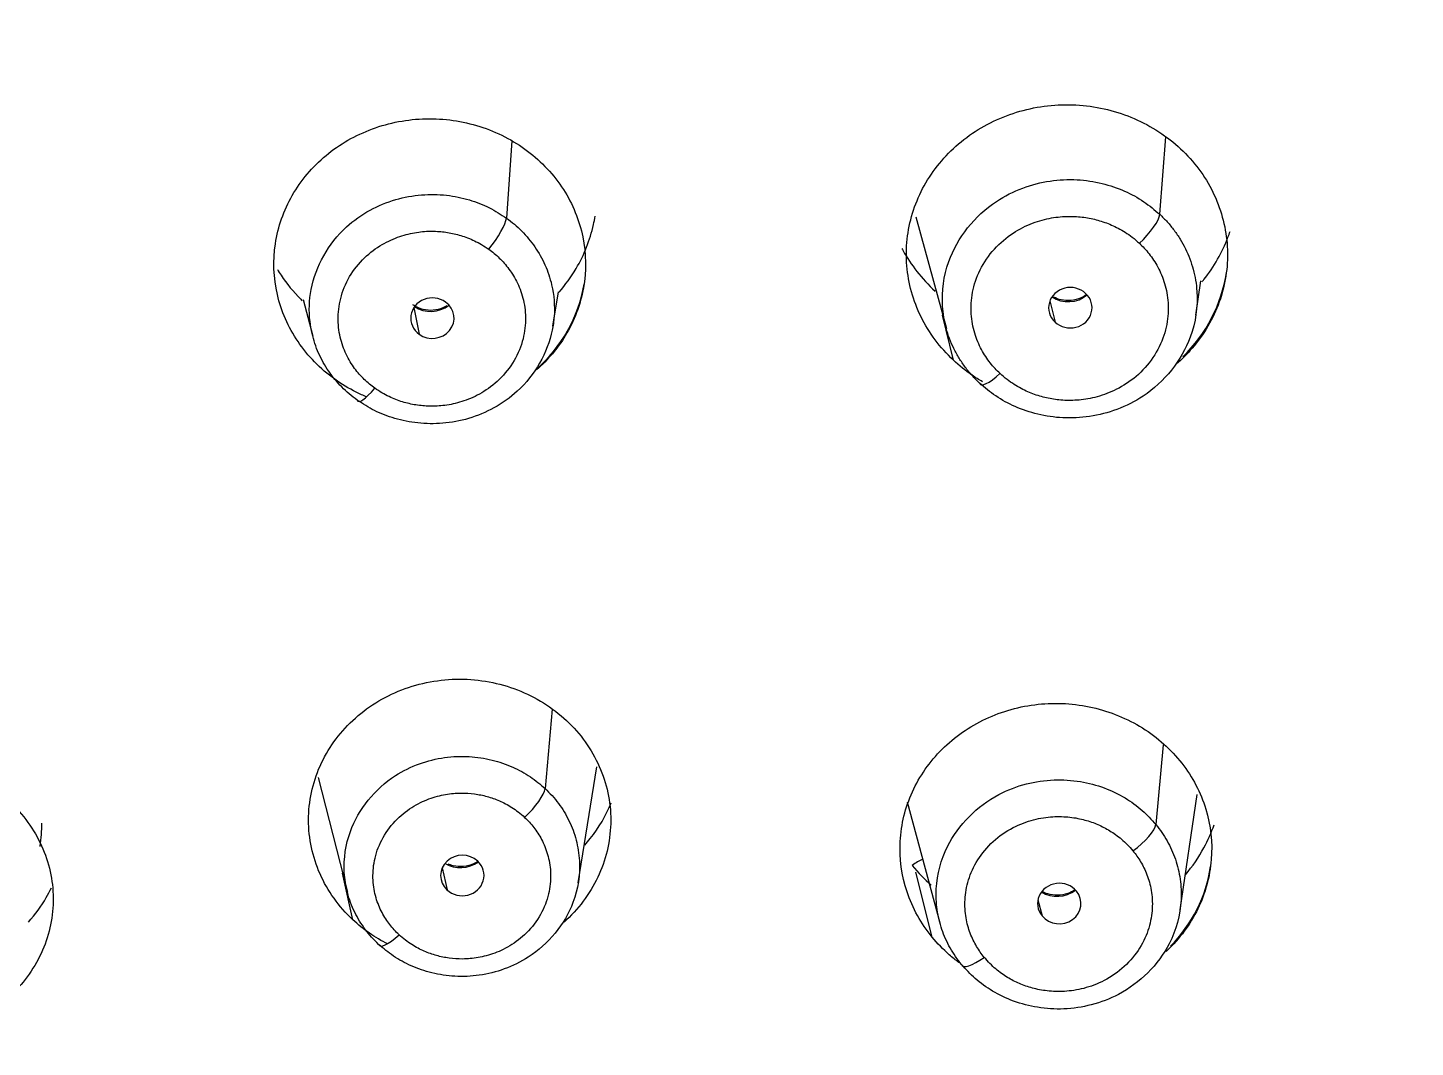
# Model space of a CAD drawing. Extents: x 0 to 1354, y 3495 to 4487.
# Drawn here: x 480.43 to 494.83, y 4127.79 to 4138.38 of the extents above; entities that cross this region are included whole.
import ezdxf

# ---------------------------------------------------------------- set-up
doc = ezdxf.new("R2010")
doc.units = 0
doc.header["$LTSCALE"] = 30
doc.header["$MEASUREMENT"] = 0
doc.layers.add('\\M+5B3DF\\M+5B4E7\\M+5CFDF', color=3, linetype='CONTINUOUS', lineweight=9)

msp = doc.modelspace()

# ---------------------------------------------------------------- linework, layer by layer
at = {"layer": '\\M+5B3DF\\M+5B4E7\\M+5CFDF', "color": 0, "lineweight": -3}
for p, q in [((485.453, 4137.205), (485.397, 4136.402)), ((492.179, 4136.441), (492.24, 4137.244)), ((489.645, 4136.416), (489.963, 4135.254)), ((492.553, 4135.395), (492.606, 4135.749)), ((483.288, 4135.556), (483.387, 4135.175)), ((485.88, 4135.278), (485.938, 4135.636)), ((491.038, 4135.542), (491.091, 4135.322)), ((484.435, 4135.472), (484.49, 4135.196)), ((490.036, 4134.927), (489.924, 4135.395)), ((485.87, 4131.302), (485.798, 4130.479)), ((492.215, 4130.932), (492.138, 4130.104)), ((486.142, 4129.5), (486.335, 4130.703)), ((483.441, 4130.593), (483.746, 4129.401)), ((489.557, 4130.341), (489.896, 4129.085)), ((492.389, 4129.217), (492.566, 4130.415)), ((484.73, 4129.653), (484.78, 4129.426)), ((483.802, 4129.116), (483.696, 4129.598)), ((489.816, 4128.935), (489.648, 4129.61)), ((490.914, 4129.324), (490.957, 4129.155))]:
    msp.add_line(p, q, dxfattribs=at)
for centre, major_axis, ratio, start_param, end_param in [((485.214, 4136.185), (0.175, 0.244), 0.217098, 4.418329, 5.944493), ((491.967, 4136.247), (-0.205, -0.219), 0.25217, 1.307161, 2.83649), ((491.217, 4136.043), (1.666, 0.099), 0.94102, 5.460143, 6.087421), ((484.602, 4135.94), (1.618, 0.073), 0.941076, 5.414774, 6.087329), ((491.25, 4135.471), (0.225, 0.001), 0.934247, 0.782425, 3.924018), ((484.628, 4135.363), (0.225, 0.001), 0.934325, 0.914029, 4.055622), ((484.628, 4135.363), (0.225, 0.001), 0.934325, 4.055622, 7.197214), ((491.23, 4135.812), (-0.295, -0.018), 0.94102, 0.899468, 2.234842), ((491.25, 4135.471), (0.225, 0.001), 0.934247, 3.924018, 7.065611), ((484.612, 4135.713), (-0.297, -0.013), 0.941076, 0.918548, 2.217499), ((490.52, 4134.895), (0.205, 0.219), 0.25217, 2.976116, 4.448754), ((484.03, 4134.743), (-0.175, -0.244), 0.217098, 6.084119, 7.559921), ((485.586, 4130.286), (0.205, 0.219), 0.25217, 4.448754, 5.97173), ((491.9, 4129.939), (0.232, 0.19), 0.282928, 4.484064, 6.010228), ((484.939, 4129.575), (0.225, 0), 0.934248, 0.783609, 3.925201), ((484.923, 4129.938), (-0.299, -0.014), 0.939568, 0.950072, 2.185846), ((484.939, 4129.575), (0.225, 0), 0.934248, 3.925201, 7.066794), ((489.608, 4129.571), (0.232, 0.19), 0.282928, 0.863516, 1.338065), ((491.102, 4129.868), (1.617, 0.094), 0.939418, 5.480229, 6.090323), ((491.135, 4129.284), (0.225, 0.001), 0.934171, 0.652235, 3.793828), ((491.115, 4129.638), (-0.297, -0.017), 0.939418, 0.928706, 2.205566), ((491.135, 4129.284), (0.225, 0.001), 0.934171, 3.793828, 6.93542), ((484.282, 4129.067), (-0.205, -0.219), 0.25217, 6.111356, 7.590346), ((490.357, 4128.832), (-0.232, -0.19), 0.282928, 6.149854, 7.625657)]:
    msp.add_ellipse(centre, major_axis=major_axis, ratio=ratio, start_param=start_param, end_param=end_param, dxfattribs=at)
for points, knots in [([(498.896, 4161.358), (499.104, 4161.278), (499.527, 4161.115), (500.165, 4160.855), (500.818, 4160.577), (501.484, 4160.28), (502.163, 4159.963), (502.854, 4159.623), (503.554, 4159.259), (504.263, 4158.871), (504.98, 4158.455), (505.703, 4158.01), (506.431, 4157.534), (507.163, 4157.025), (507.897, 4156.481), (508.633, 4155.903), (509.368, 4155.287), (510.101, 4154.635), (510.829, 4153.946), (511.549, 4153.221), (512.259, 4152.461), (512.958, 4151.663), (513.643, 4150.827), (514.312, 4149.95), (514.965, 4149.032), (515.597, 4148.076), (516.206, 4147.085), (516.787, 4146.061), (517.339, 4145.009), (517.862, 4143.931), (518.353, 4142.831), (518.816, 4141.711), (519.252, 4140.565), (519.663, 4139.383), (520.052, 4138.154), (520.425, 4136.867), (520.78, 4135.513), (521.117, 4134.086), (521.433, 4132.58), (521.729, 4130.991), (522.004, 4129.315), (522.257, 4127.548), (522.488, 4125.688), (522.695, 4123.734), (522.877, 4121.685), (523.03, 4119.554), (523.153, 4117.367), (523.244, 4115.167), (523.304, 4113.004), (523.33, 4110.903), (523.326, 4108.866), (523.294, 4106.878), (523.237, 4104.928), (523.157, 4103.02), (523.055, 4101.158), (522.931, 4099.346), (522.783, 4097.572), (522.609, 4095.814), (522.406, 4094.05), (522.167, 4092.265), (521.885, 4090.452), (521.553, 4088.611), (521.166, 4086.749), (520.721, 4084.878), (520.215, 4083.014), (519.647, 4081.177), (519.022, 4079.382), (518.347, 4077.652), (517.618, 4075.978), (516.824, 4074.346), (515.945, 4072.732), (514.964, 4071.131), (513.847, 4069.542), (512.566, 4067.974), (511.116, 4066.445), (509.497, 4064.997), (507.728, 4063.662), (505.837, 4062.44), (503.854, 4061.299), (501.782, 4060.223), (499.625, 4059.195), (497.407, 4058.173), (495.164, 4057.106), (492.948, 4055.937), (490.822, 4054.604), (489.147, 4053.34), (487.855, 4052.208), (486.876, 4051.253), (485.891, 4050.176), (484.918, 4048.973), (483.971, 4047.627), (483.063, 4046.089), (482.199, 4044.282), (481.374, 4042.126), (480.619, 4039.549), (480.001, 4036.51), (479.573, 4033.021), (479.348, 4029.166), (479.203, 4025.046), (479.079, 4020.693), (478.965, 4016.03), (478.866, 4010.967), (478.814, 4007.437), (478.787, 4005.599)], [0, 0, 0, 0, 0.003544, 0.007201, 0.01097, 0.014848, 0.018837, 0.022935, 0.027142, 0.031459, 0.035888, 0.040431, 0.045095, 0.049884, 0.054803, 0.059853, 0.065035, 0.070349, 0.07579, 0.08135, 0.087022, 0.092807, 0.09872, 0.104773, 0.110967, 0.117287, 0.123715, 0.130231, 0.136819, 0.143468, 0.150168, 0.156906, 0.163715, 0.170668, 0.177844, 0.185322, 0.193141, 0.201338, 0.209948, 0.219002, 0.228521, 0.238531, 0.249049, 0.260084, 0.271644, 0.283691, 0.296093, 0.308564, 0.320791, 0.332572, 0.343982, 0.355131, 0.366093, 0.376851, 0.387326, 0.397512, 0.40746, 0.417323, 0.427267, 0.437362, 0.447647, 0.458143, 0.468826, 0.479621, 0.490447, 0.501223, 0.511855, 0.522246, 0.532261, 0.542305, 0.552449, 0.562759, 0.573377, 0.584445, 0.595968, 0.607757, 0.619676, 0.631715, 0.643918, 0.656335, 0.669021, 0.682018, 0.695271, 0.708641, 0.722035, 0.735445, 0.742244, 0.74954, 0.757318, 0.765556, 0.774232, 0.783549, 0.793975, 0.806052, 0.820158, 0.836493, 0.855109, 0.875694, 0.897487, 0.920175, 0.944378, 0.971031, 1, 1, 1, 1]), ([(498.594, 4160.306), (500.412, 4159.607), (502.18, 4158.798), (504.693, 4157.371), (505.508, 4156.859), (507.078, 4155.765), (507.835, 4155.182), (510.014, 4153.338), (511.347, 4151.984), (513.746, 4149.084), (514.807, 4147.534), (516.658, 4144.299), (517.447, 4142.612), (518.801, 4139.163), (519.358, 4137.397), (520.298, 4133.824), (520.676, 4132.017), (521.302, 4128.381), (521.551, 4126.553), (521.958, 4122.889), (522.114, 4121.052), (522.354, 4117.373), (522.439, 4115.532), (522.593, 4110.005), (522.551, 4106.318), (522.285, 4100.795), (522.163, 4098.955), (521.826, 4095.284), (521.614, 4093.452), (521.072, 4089.804), (520.74, 4087.988), (519.919, 4084.388), (519.431, 4082.604), (518.265, 4079.09), (517.593, 4077.358), (516.413, 4074.831), (515.992, 4074), (515.085, 4072.37), (514.6, 4071.57), (513.029, 4069.241), (511.819, 4067.782), (509.771, 4065.801), (509.049, 4065.177), (507.535, 4064.004), (506.744, 4063.455), (505.118, 4062.415), (504.283, 4061.925), (502.586, 4060.987), (501.724, 4060.54), (499.108, 4059.247), (497.325, 4058.447), (494.701, 4057.158), (493.835, 4056.713), (492.142, 4055.761), (491.317, 4055.252), (489.725, 4054.156), (488.957, 4053.57), (487.49, 4052.318), (486.792, 4051.652), (485.471, 4050.241), (484.848, 4049.497), (483.701, 4047.936), (483.179, 4047.117), (482.26, 4045.409), (481.86, 4044.522), (481.151, 4042.708), (480.842, 4041.781), (480.036, 4038.964), (479.665, 4037.037), (479.158, 4033.15), (479.026, 4031.189), (478.834, 4027.264), (478.769, 4025.298), (478.647, 4021.363), (478.591, 4019.394), (478.444, 4013.486), (478.372, 4009.543), (478.322, 4005.599)], [0, 0, 0, 0, 0.03125, 0.03125, 0.046875, 0.046875, 0.0625, 0.0625, 0.09375, 0.09375, 0.125, 0.125, 0.15625, 0.15625, 0.1875, 0.1875, 0.21875, 0.21875, 0.25, 0.25, 0.28125, 0.28125, 0.3125, 0.3125, 0.375, 0.375, 0.40625, 0.40625, 0.4375, 0.4375, 0.46875, 0.46875, 0.5, 0.5, 0.53125, 0.53125, 0.546875, 0.546875, 0.5625, 0.5625, 0.59375, 0.59375, 0.609375, 0.609375, 0.625, 0.625, 0.640625, 0.640625, 0.65625, 0.65625, 0.6875, 0.6875, 0.703125, 0.703125, 0.71875, 0.71875, 0.734375, 0.734375, 0.75, 0.75, 0.765625, 0.765625, 0.78125, 0.78125, 0.796875, 0.796875, 0.8125, 0.8125, 0.84375, 0.84375, 0.875, 0.875, 0.90625, 0.90625, 0.9375, 0.9375, 1, 1, 1, 1]), ([(477.479, 4036.988), (477.514, 4037.19), (477.594, 4037.649), (477.743, 4038.418), (477.942, 4039.344), (478.182, 4040.346), (478.558, 4041.75), (479.034, 4043.258), (479.749, 4045.107), (480.557, 4046.812), (481.569, 4048.451), (482.475, 4049.612), (483.174, 4050.395), (483.72, 4050.964), (484.274, 4051.514), (484.896, 4052.101), (485.556, 4052.699), (486.279, 4053.336), (487.009, 4053.963), (487.729, 4054.55), (488.497, 4055.146), (489.606, 4055.948), (491.134, 4056.933), (493.076, 4058.015), (495.111, 4059.026), (497.684, 4060.238), (500.38, 4061.506), (502.737, 4062.753), (504.255, 4063.645), (505.394, 4064.366), (507.42, 4065.757), (509.41, 4067.484), (511.2, 4069.52), (512.347, 4071.021), (513.485, 4072.763), (514.592, 4074.748), (515.655, 4076.97), (516.656, 4079.43), (517.576, 4082.125), (518.696, 4086.112), (519.683, 4091.185), (520.366, 4097.065), (520.727, 4102.371), (520.873, 4107.087), (520.883, 4111.209), (520.799, 4114.734), (520.663, 4117.66), (520.51, 4119.989), (520.37, 4121.722), (520.265, 4122.858), (520.029, 4125.221), (519.591, 4128.685), (518.759, 4133.098), (517.87, 4136.521), (516.72, 4140.04), (515.134, 4143.756), (512.786, 4147.647), (510.218, 4150.803), (507.625, 4153.277), (505.162, 4155.143), (502.955, 4156.485), (501.114, 4157.427), (499.704, 4158.062), (498.76, 4158.452), (498.289, 4158.636), (498.135, 4158.696)], [0, 0, 0, 0, 0.003976, 0.009037, 0.015181, 0.02234, 0.029033, 0.04339, 0.053009, 0.067553, 0.080041, 0.090497, 0.096214, 0.100508, 0.105868, 0.11143, 0.117193, 0.123269, 0.130297, 0.136094, 0.141538, 0.149425, 0.163015, 0.17726, 0.192999, 0.207436, 0.232823, 0.251111, 0.25955, 0.267329, 0.277588, 0.307897, 0.319194, 0.331856, 0.345879, 0.361259, 0.378, 0.3961, 0.415561, 0.436382, 0.481194, 0.521892, 0.558479, 0.590959, 0.619335, 0.643607, 0.663774, 0.679837, 0.691795, 0.699649, 0.703397, 0.740803, 0.771616, 0.795835, 0.813454, 0.847523, 0.878173, 0.905401, 0.929204, 0.949582, 0.966531, 0.980047, 0.990129, 0.99678, 1, 1, 1, 1]), ([(498.048, 4158.561), (499.537, 4157.987), (500.991, 4157.335), (503.081, 4156.207), (503.762, 4155.806), (505.084, 4154.951), (505.725, 4154.496), (507.584, 4153.058), (508.739, 4152.003), (510.862, 4149.74), (511.83, 4148.532), (513.568, 4145.995), (514.339, 4144.667), (515.694, 4141.93), (516.278, 4140.521), (517.804, 4136.224), (518.517, 4133.268), (519.308, 4128.796), (519.526, 4127.298), (519.894, 4124.296), (520.044, 4122.791), (520.417, 4118.271), (520.56, 4115.25), (520.636, 4110.717), (520.638, 4109.206), (520.597, 4106.184), (520.554, 4104.673), (520.42, 4101.654), (520.327, 4100.145), (520.086, 4097.131), (519.937, 4095.626), (519.387, 4091.124), (518.877, 4088.136), (517.767, 4083.729), (517.34, 4082.272), (516.354, 4079.399), (515.796, 4077.981), (514.522, 4075.209), (513.81, 4073.852), (512.18, 4071.249), (511.258, 4070.005), (509.698, 4068.277), (509.148, 4067.723), (507.992, 4066.671), (507.385, 4066.174), (505.494, 4064.757), (504.148, 4063.913), (502.068, 4062.746), (501.364, 4062.374), (499.94, 4061.655), (499.22, 4061.307), (497.053, 4060.279), (495.596, 4059.613), (493.446, 4058.543), (492.736, 4058.174), (491.338, 4057.396), (490.652, 4056.987), (489.311, 4056.118), (488.657, 4055.66), (487.706, 4054.933), (487.393, 4054.684), (486.779, 4054.174), (486.478, 4053.913), (485.881, 4053.384), (485.585, 4053.118), (484.991, 4052.582), (484.694, 4052.312), (483.812, 4051.489), (483.237, 4050.921), (482.168, 4049.711), (481.671, 4049.072), (480.772, 4047.729), (480.371, 4047.025), (479.653, 4045.576), (479.334, 4044.832), (478.76, 4043.32), (478.506, 4042.552), (477.821, 4040.226), (477.47, 4038.645), (477.193, 4037.052)], [0, 0, 0, 0, 0.03125, 0.03125, 0.046875, 0.046875, 0.0625, 0.0625, 0.09375, 0.09375, 0.125, 0.125, 0.15625, 0.15625, 0.1875, 0.1875, 0.25, 0.25, 0.28125, 0.28125, 0.3125, 0.3125, 0.375, 0.375, 0.40625, 0.40625, 0.4375, 0.4375, 0.46875, 0.46875, 0.5, 0.5, 0.5625, 0.5625, 0.59375, 0.59375, 0.625, 0.625, 0.65625, 0.65625, 0.6875, 0.6875, 0.703125, 0.703125, 0.71875, 0.71875, 0.75, 0.75, 0.765625, 0.765625, 0.78125, 0.78125, 0.8125, 0.8125, 0.828125, 0.828125, 0.84375, 0.84375, 0.859375, 0.859375, 0.867188, 0.867188, 0.875, 0.875, 0.882813, 0.882813, 0.890625, 0.890625, 0.90625, 0.90625, 0.921875, 0.921875, 0.9375, 0.9375, 0.953125, 0.953125, 0.96875, 0.96875, 1, 1, 1, 1]), ([(513.427, 4145.187), (513.48, 4145.097), (513.748, 4144.642), (514.216, 4143.801), (514.803, 4142.642), (515.35, 4141.432), (515.869, 4140.179), (516.359, 4138.882), (516.811, 4137.542), (517.231, 4136.161), (517.62, 4134.741), (517.972, 4133.281), (518.295, 4131.785), (518.589, 4130.252), (518.853, 4128.684), (519.088, 4127.081), (519.299, 4125.445), (519.489, 4123.776), (519.654, 4122.075), (519.8, 4120.342), (519.923, 4118.577), (520.022, 4116.78), (520.104, 4114.952), (520.159, 4113.093), (520.192, 4111.204), (520.2, 4109.283), (520.184, 4107.333), (520.142, 4105.353), (520.072, 4103.343), (519.968, 4101.304), (519.836, 4099.236), (519.661, 4097.14), (519.446, 4095.017), (519.186, 4092.868), (518.862, 4090.696), (518.475, 4088.503), (518.008, 4086.292), (517.445, 4084.07), (516.895, 4082.18), (516.378, 4080.628), (515.937, 4079.415), (515.462, 4078.213), (514.953, 4077.023), (514.411, 4075.846), (513.823, 4074.688), (513.197, 4073.548), (512.522, 4072.431), (511.794, 4071.344), (511.016, 4070.288), (510.174, 4069.274), (509.278, 4068.301), (508.329, 4067.373), (507.318, 4066.502), (506.265, 4065.677), (505.158, 4064.913), (504.025, 4064.185), (502.866, 4063.493), (501.681, 4062.841), (500.482, 4062.214), (499.267, 4061.612), (498.043, 4061.026), (496.814, 4060.45), (495.586, 4059.872), (494.366, 4059.28), (493.158, 4058.67), (491.963, 4058.037), (490.856, 4057.41), (489.844, 4056.784), (488.921, 4056.166), (488.019, 4055.52), (487.143, 4054.84), (486.294, 4054.129), (485.464, 4053.395), (484.636, 4052.653), (483.81, 4051.901), (483.006, 4051.122), (482.253, 4050.295), (481.546, 4049.429), (480.877, 4048.53), (480.429, 4047.791), (480.066, 4047.147), (479.712, 4046.488), (479.216, 4045.458), (478.637, 4044.031), (478.109, 4042.498), (477.688, 4040.993), (477.358, 4039.666), (477.064, 4038.345), (476.908, 4037.461), (476.83, 4037.021)], [0, 0, 0, 0, 0.002468, 0.012514, 0.022798, 0.033329, 0.044108, 0.055129, 0.066393, 0.077904, 0.089657, 0.101655, 0.113899, 0.126387, 0.139118, 0.152094, 0.165315, 0.17878, 0.192488, 0.20644, 0.220635, 0.235074, 0.249757, 0.264681, 0.279851, 0.295264, 0.31092, 0.326819, 0.34296, 0.359346, 0.375974, 0.392844, 0.409959, 0.427314, 0.444912, 0.462752, 0.480832, 0.499156, 0.517721, 0.528, 0.538278, 0.548557, 0.558836, 0.569113, 0.579388, 0.589662, 0.599931, 0.610203, 0.620471, 0.630736, 0.641004, 0.651267, 0.661534, 0.671801, 0.682071, 0.692355, 0.702632, 0.712912, 0.723195, 0.733479, 0.743768, 0.75406, 0.764357, 0.774655, 0.784949, 0.79524, 0.805535, 0.814028, 0.822513, 0.830998, 0.839481, 0.847958, 0.856419, 0.864871, 0.873338, 0.881827, 0.890319, 0.898795, 0.907282, 0.915765, 0.918446, 0.924105, 0.932748, 0.944371, 0.958984, 0.969412, 0.979719, 0.989916, 1, 1, 1, 1]), ([(513.725, 4145.279), (513.731, 4145.27), (513.921, 4144.944), (514.292, 4144.287), (514.818, 4143.281), (515.332, 4142.192), (515.864, 4140.957), (516.434, 4139.511), (517.002, 4137.869), (517.539, 4136.095), (518.024, 4134.249), (518.452, 4132.336), (518.837, 4130.355), (519.172, 4128.306), (519.462, 4126.181), (519.721, 4123.968), (519.936, 4121.681), (520.119, 4119.321), (520.255, 4116.932), (520.357, 4114.541), (520.411, 4112.202), (520.431, 4109.921), (520.417, 4107.681), (520.37, 4105.453), (520.289, 4103.21), (520.168, 4100.954), (520.012, 4098.687), (519.804, 4096.398), (519.55, 4094.055), (519.222, 4091.662), (518.816, 4089.225), (518.311, 4086.729), (517.7, 4084.286), (517.109, 4082.252), (516.582, 4080.674), (516.137, 4079.453), (515.667, 4078.267), (515.174, 4077.116), (514.657, 4075.989), (514.101, 4074.884), (513.507, 4073.79), (512.865, 4072.707), (512.171, 4071.647), (511.449, 4070.641), (510.709, 4069.711), (509.956, 4068.856), (509.185, 4068.048), (508.377, 4067.279), (507.529, 4066.551), (506.654, 4065.857), (505.751, 4065.208), (504.838, 4064.606), (503.932, 4064.036), (503.025, 4063.5), (502.11, 4062.994), (501.183, 4062.5), (500.202, 4062), (499.127, 4061.474), (497.949, 4060.915), (496.699, 4060.331), (495.418, 4059.727), (494.143, 4059.105), (492.932, 4058.486), (491.85, 4057.904), (490.78, 4057.291), (489.735, 4056.635), (488.677, 4055.909), (487.713, 4055.193), (486.781, 4054.439), (485.86, 4053.634), (484.945, 4052.807), (484.055, 4051.994), (483.233, 4051.2), (482.53, 4050.434), (481.962, 4049.75), (481.523, 4049.186), (481.179, 4048.715), (480.9, 4048.299), (480.664, 4047.915), (480.417, 4047.491), (480.151, 4047.014), (479.866, 4046.469), (479.594, 4045.915), (479.333, 4045.338), (479.068, 4044.707), (478.782, 4043.972), (478.461, 4043.083), (478.13, 4042.043), (477.807, 4040.882), (477.496, 4039.643), (477.206, 4038.354), (477.049, 4037.473), (476.97, 4037.032)], [0, 0, 0, 0, 0.000249, 0.008916, 0.017886, 0.027158, 0.037545, 0.049877, 0.064188, 0.079026, 0.094192, 0.109873, 0.126, 0.142603, 0.159715, 0.177508, 0.196149, 0.214924, 0.234452, 0.253688, 0.272519, 0.290724, 0.308584, 0.326418, 0.344337, 0.362602, 0.380752, 0.398999, 0.417862, 0.437408, 0.457046, 0.477191, 0.498512, 0.517389, 0.527892, 0.538271, 0.548415, 0.558305, 0.568085, 0.577888, 0.587654, 0.597568, 0.607634, 0.617478, 0.626664, 0.635428, 0.644046, 0.652634, 0.661245, 0.669847, 0.678351, 0.686737, 0.694871, 0.702836, 0.710787, 0.718707, 0.726778, 0.735836, 0.745918, 0.756431, 0.767185, 0.778121, 0.788755, 0.798204, 0.806156, 0.816934, 0.826447, 0.835552, 0.84446, 0.853939, 0.86358, 0.872633, 0.88133, 0.889549, 0.896262, 0.901548, 0.905802, 0.909513, 0.912928, 0.916035, 0.920686, 0.925318, 0.929989, 0.934669, 0.939673, 0.945479, 0.952541, 0.961029, 0.970166, 0.979783, 0.989897, 1, 1, 1, 1]), ([(490.036, 4134.927), (489.896, 4135.058), (489.783, 4135.209), (489.618, 4135.545), (489.568, 4135.723), (489.538, 4136.091), (489.558, 4136.275), (489.639, 4136.54), (489.674, 4136.625), (489.76, 4136.79), (489.812, 4136.869), (489.928, 4137.017), (489.992, 4137.086), (490.134, 4137.212), (490.212, 4137.271), (490.376, 4137.372), (490.462, 4137.415), (490.642, 4137.488), (490.737, 4137.517), (491.024, 4137.58), (491.224, 4137.59), (491.613, 4137.545), (491.805, 4137.489), (492.154, 4137.321), (492.313, 4137.207), (492.578, 4136.937), (492.685, 4136.778), (492.832, 4136.439), (492.874, 4136.255), (492.887, 4135.89), (492.858, 4135.704), (492.734, 4135.358), (492.637, 4135.193), (492.464, 4134.992), (492.408, 4134.936), (492.349, 4134.885)], [0, 0, 0, 0, 0.07455, 0.07455, 0.149101, 0.149101, 0.223651, 0.223651, 0.260926, 0.260926, 0.298201, 0.298201, 0.335477, 0.335477, 0.372752, 0.372752, 0.410027, 0.410027, 0.447302, 0.447302, 0.521853, 0.521853, 0.596403, 0.596403, 0.670953, 0.670953, 0.745504, 0.745504, 0.820054, 0.820054, 0.894604, 0.894604, 0.969155, 0.969155, 1, 1, 1, 1]), ([(483.615, 4134.728), (483.463, 4134.837), (483.336, 4134.968), (483.131, 4135.27), (483.059, 4135.434), (482.979, 4135.782), (482.972, 4135.96), (483.025, 4136.312), (483.085, 4136.482), (483.219, 4136.716), (483.271, 4136.789), (483.388, 4136.928), (483.454, 4136.994), (483.595, 4137.111), (483.671, 4137.164), (483.832, 4137.256), (483.918, 4137.296), (484.094, 4137.361), (484.185, 4137.386), (484.371, 4137.421), (484.466, 4137.431), (484.75, 4137.438), (484.941, 4137.41), (485.299, 4137.297), (485.469, 4137.209), (485.763, 4136.988), (485.891, 4136.851), (486.085, 4136.548), (486.154, 4136.379), (486.224, 4136.033), (486.227, 4135.852), (486.165, 4135.504), (486.101, 4135.334), (485.929, 4135.05), (485.827, 4134.93), (485.71, 4134.827)], [0, 0, 0, 0, 0.072202, 0.072202, 0.144404, 0.144404, 0.216606, 0.216606, 0.288809, 0.288809, 0.32491, 0.32491, 0.361011, 0.361011, 0.397112, 0.397112, 0.433213, 0.433213, 0.469314, 0.469314, 0.505415, 0.505415, 0.577617, 0.577617, 0.649819, 0.649819, 0.722022, 0.722022, 0.794224, 0.794224, 0.866426, 0.866426, 0.938628, 0.938628, 1, 1, 1, 1]), ([(489.924, 4135.489), (489.914, 4135.644), (489.97, 4136.064), (490.323, 4136.508), (490.747, 4136.722), (491.034, 4136.796), (491.315, 4136.809), (491.577, 4136.77), (491.811, 4136.69), (492.014, 4136.581), (492.125, 4136.486), (492.179, 4136.441)], [0, 0, 0, 0, 0.156721, 0.418419, 0.516162, 0.60901, 0.69697, 0.780045, 0.858239, 0.931557, 1, 1, 1, 1]), ([(483.358, 4135.329), (483.345, 4135.439), (483.357, 4135.799), (483.6, 4136.228), (483.971, 4136.491), (484.239, 4136.602), (484.51, 4136.651), (484.771, 4136.647), (485.009, 4136.598), (485.219, 4136.517), (485.339, 4136.44), (485.397, 4136.402)], [0, 0, 0, 0, 0.119826, 0.385997, 0.490098, 0.588732, 0.681902, 0.76961, 0.851861, 0.928657, 1, 1, 1, 1]), ([(485.397, 4136.402), (485.425, 4136.381), (485.481, 4136.339), (485.558, 4136.267), (485.629, 4136.188), (485.693, 4136.103), (485.75, 4136.012), (485.799, 4135.916), (485.838, 4135.814), (485.888, 4135.638), (485.9, 4135.49), (485.892, 4135.379)], [0, 0, 0, 0, 0.086023, 0.173089, 0.261199, 0.350354, 0.440556, 0.531805, 0.624104, 0.717453, 1, 1, 1, 1]), ([(485.943, 4135.633), (486.01, 4135.709), (486.167, 4135.927), (486.276, 4136.203), (486.313, 4136.392), (486.318, 4136.422)], [0, 0, 0, 0, 0.338671, 0.897917, 1, 1, 1, 1]), ([(492.179, 4136.441), (492.205, 4136.415), (492.258, 4136.363), (492.329, 4136.276), (492.392, 4136.183), (492.447, 4136.084), (492.492, 4135.979), (492.527, 4135.87), (492.552, 4135.756), (492.561, 4135.679), (492.563, 4135.64), (492.563, 4135.64)], [0, 0, 0, 0, 0.119736, 0.240972, 0.36371, 0.487952, 0.613699, 0.740955, 0.86972, 0.999998, 1, 1, 1, 1]), ([(492.617, 4135.741), (492.623, 4135.748), (492.737, 4135.888), (492.837, 4136.064), (492.901, 4136.243), (492.908, 4136.263)], [0, 0, 0, 0, 0.047725, 0.891264, 1, 1, 1, 1]), ([(489.501, 4136.086), (489.506, 4136.078), (489.59, 4135.926), (489.703, 4135.775), (489.847, 4135.642)], [0, 0, 0, 0, 0.050754, 1, 1, 1, 1]), ([(483.02, 4135.868), (483.032, 4135.848), (483.102, 4135.738), (483.189, 4135.631), (483.271, 4135.549), (483.275, 4135.544)], [0, 0, 0, 0, 0.170167, 0.952984, 1, 1, 1, 1]), ([(492.563, 4135.64), (492.574, 4135.481), (492.515, 4135.06), (492.162, 4134.619), (491.742, 4134.407), (491.457, 4134.333), (491.176, 4134.319), (490.914, 4134.357), (490.679, 4134.437), (490.475, 4134.546), (490.363, 4134.641), (490.308, 4134.687)], [0, 0, 0, 0, 0.160731, 0.418498, 0.515646, 0.608116, 0.6959, 0.778987, 0.857371, 0.931044, 1, 1, 1, 1]), ([(491.414, 4135.604), (491.398, 4135.592), (491.35, 4135.564), (491.259, 4135.54), (491.158, 4135.547), (491.1, 4135.569), (491.077, 4135.581)], [0, 0, 0, 0, 0.176982, 0.476733, 0.765254, 1, 1, 1, 1]), ([(485.892, 4135.379), (485.888, 4135.332), (485.849, 4135.045), (485.642, 4134.684), (485.278, 4134.425), (485.011, 4134.313), (484.741, 4134.263), (484.48, 4134.266), (484.241, 4134.314), (484.028, 4134.395), (483.907, 4134.473), (483.848, 4134.511)], [0, 0, 0, 0, 0.054528, 0.336528, 0.447986, 0.553902, 0.654265, 0.749065, 0.838292, 0.92194, 1, 1, 1, 1]), ([(484.777, 4135.49), (484.751, 4135.474), (484.688, 4135.448), (484.584, 4135.439), (484.491, 4135.462), (484.443, 4135.489), (484.424, 4135.502)], [0, 0, 0, 0, 0.255883, 0.53433, 0.80777, 1, 1, 1, 1]), ([(490.308, 4134.687), (490.282, 4134.713), (490.229, 4134.766), (490.158, 4134.853), (490.095, 4134.946), (490.04, 4135.046), (489.995, 4135.15), (489.959, 4135.26), (489.935, 4135.373), (489.926, 4135.45), (489.924, 4135.489), (489.924, 4135.489)], [0, 0, 0, 0, 0.120228, 0.241821, 0.364776, 0.489092, 0.614769, 0.741805, 0.870199, 0.999949, 1, 1, 1, 1]), ([(483.848, 4134.511), (483.82, 4134.533), (483.764, 4134.575), (483.686, 4134.648), (483.615, 4134.726), (483.551, 4134.812), (483.494, 4134.903), (483.446, 4134.999), (483.407, 4135.1), (483.376, 4135.21), (483.363, 4135.287), (483.358, 4135.329)], [0, 0, 0, 0, 0.105081, 0.211218, 0.318411, 0.426659, 0.53596, 0.646314, 0.757721, 0.870178, 1, 1, 1, 1]), ([(490.338, 4134.703), (490.338, 4134.703), (490.302, 4134.724), (490.266, 4134.747), (490.162, 4134.817), (490.097, 4134.869), (490.036, 4134.927)], [0, 0, 0, 0, 0.000917, 0.333944, 0.333944, 1, 1, 1, 1]), ([(483.949, 4134.544), (483.911, 4134.559), (483.874, 4134.576), (483.76, 4134.633), (483.686, 4134.678), (483.615, 4134.728)], [0, 0, 0, 0, 0.320738, 0.320738, 1, 1, 1, 1]), ([(483.802, 4129.116), (483.729, 4129.185), (483.664, 4129.259), (483.55, 4129.417), (483.501, 4129.503), (483.423, 4129.68), (483.393, 4129.772), (483.353, 4129.959), (483.343, 4130.056), (483.343, 4130.343), (483.384, 4130.535), (483.54, 4130.887), (483.657, 4131.05), (483.874, 4131.253), (483.954, 4131.315), (484.125, 4131.421), (484.215, 4131.466), (484.405, 4131.539), (484.504, 4131.567), (484.705, 4131.604), (484.807, 4131.614), (485.117, 4131.614), (485.321, 4131.576), (485.701, 4131.429), (485.874, 4131.321), (486.02, 4131.184)], [0, 0, 0, 0, 0.0625, 0.0625, 0.125, 0.125, 0.1875, 0.1875, 0.25, 0.25, 0.375, 0.375, 0.5, 0.5, 0.5625, 0.5625, 0.625, 0.625, 0.6875, 0.6875, 0.75, 0.75, 0.875, 0.875, 1, 1, 1, 1]), ([(489.816, 4128.935), (489.7, 4129.077), (489.612, 4129.235), (489.499, 4129.575), (489.475, 4129.751), (489.494, 4130.107), (489.536, 4130.281), (489.685, 4130.607), (489.79, 4130.757), (489.985, 4130.951), (490.055, 4131.009), (490.206, 4131.115), (490.288, 4131.162), (490.458, 4131.242), (490.545, 4131.274), (490.727, 4131.325), (490.821, 4131.343), (491.009, 4131.363), (491.104, 4131.365), (491.293, 4131.354), (491.388, 4131.34), (491.664, 4131.278), (491.841, 4131.205), (492.156, 4131.009), (492.296, 4130.883), (492.518, 4130.598), (492.603, 4130.435), (492.707, 4130.096), (492.727, 4129.916), (492.699, 4129.564), (492.651, 4129.389), (492.495, 4129.068), (492.385, 4128.919), (492.25, 4128.791), (492.248, 4128.788), (492.245, 4128.786)], [0, 0, 0, 0, 0.076803, 0.076803, 0.153607, 0.153607, 0.23041, 0.23041, 0.307214, 0.307214, 0.345615, 0.345615, 0.384017, 0.384017, 0.422419, 0.422419, 0.460821, 0.460821, 0.499222, 0.499222, 0.537624, 0.537624, 0.614427, 0.614427, 0.691231, 0.691231, 0.768034, 0.768034, 0.844838, 0.844838, 0.921641, 0.921641, 0.998445, 0.998445, 1, 1, 1, 1]), ([(486.02, 4131.184), (486.094, 4131.116), (486.158, 4131.042), (486.272, 4130.883), (486.321, 4130.797), (486.4, 4130.62), (486.429, 4130.529), (486.469, 4130.341), (486.48, 4130.244), (486.479, 4129.958), (486.438, 4129.765), (486.282, 4129.413), (486.165, 4129.25), (486.011, 4129.106), (486.002, 4129.097), (485.992, 4129.089)], [0, 0, 0, 0, 0.122979, 0.122979, 0.245957, 0.245957, 0.368936, 0.368936, 0.491914, 0.491914, 0.737871, 0.737871, 0.983828, 0.983828, 1, 1, 1, 1]), ([(483.714, 4129.611), (483.707, 4129.752), (483.762, 4130.141), (484.092, 4130.549), (484.487, 4130.743), (484.749, 4130.808), (485.006, 4130.818), (485.246, 4130.782), (485.46, 4130.708), (485.646, 4130.607), (485.748, 4130.521), (485.798, 4130.479)], [0, 0, 0, 0, 0.155563, 0.421621, 0.518467, 0.610569, 0.697929, 0.780551, 0.858435, 0.931584, 1, 1, 1, 1]), ([(489.859, 4129.436), (489.867, 4129.588), (489.969, 4129.982), (490.355, 4130.371), (490.785, 4130.535), (491.075, 4130.577), (491.351, 4130.559), (491.601, 4130.493), (491.817, 4130.388), (491.998, 4130.259), (492.092, 4130.155), (492.138, 4130.104)], [0, 0, 0, 0, 0.158015, 0.412637, 0.512222, 0.606576, 0.695703, 0.779606, 0.858289, 0.931753, 1, 1, 1, 1]), ([(480.098, 4130.454), (480.178, 4130.397), (480.25, 4130.334), (480.381, 4130.195), (480.439, 4130.118), (480.539, 4129.957), (480.58, 4129.873), (480.644, 4129.698), (480.666, 4129.606), (480.705, 4129.331), (480.692, 4129.141), (480.589, 4128.784), (480.499, 4128.614), (480.328, 4128.405), (480.271, 4128.346), (480.209, 4128.292)], [0, 0, 0, 0, 0.113033, 0.113033, 0.226065, 0.226065, 0.339098, 0.339098, 0.452131, 0.452131, 0.678196, 0.678196, 0.904261, 0.904261, 1, 1, 1, 1]), ([(485.798, 4130.479), (485.822, 4130.454), (485.872, 4130.405), (485.938, 4130.324), (485.997, 4130.237), (486.048, 4130.144), (486.09, 4130.046), (486.122, 4129.943), (486.144, 4129.837), (486.152, 4129.765), (486.154, 4129.728), (486.154, 4129.728)], [0, 0, 0, 0, 0.119817, 0.24111, 0.363882, 0.488133, 0.613865, 0.741079, 0.869777, 0.999961, 1, 1, 1, 1]), ([(486.211, 4129.89), (486.23, 4129.912), (486.342, 4130.047), (486.43, 4130.197), (486.485, 4130.329)], [0, 0, 0, 0, 0.169666, 1, 1, 1, 1]), ([(480.556, 4129.877), (480.556, 4129.879), (480.57, 4129.959), (480.575, 4130.04), (480.573, 4130.12)], [0, 0, 0, 0, 0.018192, 1, 1, 1, 1]), ([(492.138, 4130.104), (492.159, 4130.077), (492.201, 4130.023), (492.256, 4129.935), (492.303, 4129.842), (492.342, 4129.744), (492.371, 4129.642), (492.391, 4129.537), (492.401, 4129.43), (492.401, 4129.358), (492.399, 4129.321), (492.399, 4129.321)], [0, 0, 0, 0, 0.119897, 0.241248, 0.364054, 0.488318, 0.61404, 0.741222, 0.869866, 0.999974, 1, 1, 1, 1]), ([(492.444, 4129.583), (492.518, 4129.67), (492.633, 4129.837), (492.714, 4130.02), (492.742, 4130.102)], [0, 0, 0, 0, 0.564486, 1, 1, 1, 1]), ([(486.154, 4129.728), (486.162, 4129.583), (486.104, 4129.193), (485.773, 4128.788), (485.382, 4128.597), (485.121, 4128.531), (484.865, 4128.52), (484.625, 4128.556), (484.41, 4128.63), (484.223, 4128.731), (484.12, 4128.818), (484.07, 4128.86)], [0, 0, 0, 0, 0.159852, 0.421659, 0.517959, 0.609712, 0.696908, 0.779541, 0.857605, 0.931093, 1, 1, 1, 1]), ([(485.1, 4129.721), (485.086, 4129.712), (485.041, 4129.687), (484.953, 4129.664), (484.859, 4129.67), (484.808, 4129.687), (484.791, 4129.694)], [0, 0, 0, 0, 0.160003, 0.496557, 0.820002, 1, 1, 1, 1]), ([(484.07, 4128.86), (484.046, 4128.884), (483.996, 4128.933), (483.93, 4129.015), (483.871, 4129.102), (483.82, 4129.195), (483.778, 4129.293), (483.746, 4129.396), (483.724, 4129.502), (483.716, 4129.574), (483.714, 4129.611), (483.714, 4129.611)], [0, 0, 0, 0, 0.119707, 0.240928, 0.363662, 0.487908, 0.613664, 0.740929, 0.869703, 0.999984, 1, 1, 1, 1]), ([(480.435, 4129.091), (480.506, 4129.171), (480.591, 4129.287), (480.657, 4129.413), (480.674, 4129.447)], [0, 0, 0, 0, 0.735997, 1, 1, 1, 1]), ([(490.12, 4128.652), (490.098, 4128.68), (490.056, 4128.734), (490.001, 4128.823), (489.954, 4128.916), (489.915, 4129.014), (489.886, 4129.116), (489.866, 4129.221), (489.856, 4129.328), (489.857, 4129.4), (489.859, 4129.436), (489.859, 4129.436)], [0, 0, 0, 0, 0.120751, 0.242716, 0.365895, 0.490285, 0.615886, 0.742697, 0.870717, 0.999945, 1, 1, 1, 1]), ([(491.299, 4129.428), (491.277, 4129.412), (491.22, 4129.382), (491.119, 4129.364), (491.026, 4129.377), (490.976, 4129.398), (490.958, 4129.407)], [0, 0, 0, 0, 0.243871, 0.538204, 0.824308, 1, 1, 1, 1]), ([(492.399, 4129.321), (492.391, 4129.165), (492.286, 4128.77), (491.899, 4128.385), (491.476, 4128.223), (491.188, 4128.18), (490.913, 4128.197), (490.662, 4128.262), (490.444, 4128.367), (490.261, 4128.497), (490.166, 4128.602), (490.12, 4128.652)], [0, 0, 0, 0, 0.162754, 0.412474, 0.511173, 0.604965, 0.69384, 0.777789, 0.856802, 0.930875, 1, 1, 1, 1]), ([(490.095, 4128.671), (490.094, 4128.671), (490.059, 4128.697), (490.026, 4128.724), (489.929, 4128.809), (489.87, 4128.869), (489.816, 4128.935)], [0, 0, 0, 0, 0.004645, 0.33643, 0.33643, 1, 1, 1, 1])]:
    msp.add_open_spline(points, degree=3, knots=knots, dxfattribs=at)
for points in [[(490.52, 4134.788), (490.485, 4134.821), (490.417, 4134.893), (490.325, 4135.031), (490.252, 4135.202), (490.213, 4135.404), (490.225, 4135.63), (490.301, 4135.865), (490.454, 4136.09), (490.655, 4136.257), (490.86, 4136.358), (491.056, 4136.409), (491.237, 4136.424), (491.394, 4136.413), (491.537, 4136.383), (491.676, 4136.334), (491.818, 4136.261), (491.918, 4136.186), (491.967, 4136.14)], [(484.03, 4134.636), (483.993, 4134.662), (483.92, 4134.723), (483.819, 4134.836), (483.729, 4134.983), (483.665, 4135.161), (483.641, 4135.369), (483.672, 4135.595), (483.775, 4135.827), (483.942, 4136.02), (484.129, 4136.148), (484.313, 4136.224), (484.489, 4136.262), (484.646, 4136.269), (484.787, 4136.256), (484.924, 4136.224), (485.064, 4136.171), (485.164, 4136.114), (485.214, 4136.078)], [(491.967, 4136.14), (492.001, 4136.108), (492.069, 4136.035), (492.161, 4135.898), (492.234, 4135.727), (492.273, 4135.526), (492.261, 4135.3), (492.186, 4135.065), (492.034, 4134.839), (491.833, 4134.672), (491.627, 4134.571), (491.431, 4134.519), (491.249, 4134.504), (491.092, 4134.515), (490.949, 4134.545), (490.81, 4134.594), (490.668, 4134.668), (490.568, 4134.743), (490.52, 4134.788)], [(485.214, 4136.078), (485.252, 4136.051), (485.324, 4135.991), (485.425, 4135.878), (485.515, 4135.731), (485.58, 4135.553), (485.604, 4135.346), (485.573, 4135.12), (485.47, 4134.888), (485.304, 4134.695), (485.117, 4134.566), (484.932, 4134.489), (484.755, 4134.452), (484.599, 4134.445), (484.457, 4134.458), (484.32, 4134.49), (484.18, 4134.543), (484.08, 4134.6), (484.03, 4134.636)], [(484.282, 4128.96), (484.247, 4128.992), (484.183, 4129.062), (484.103, 4129.185), (484.038, 4129.34), (484.005, 4129.523), (484.017, 4129.728), (484.091, 4129.946), (484.235, 4130.148), (484.414, 4130.29), (484.593, 4130.377), (484.767, 4130.422), (484.927, 4130.435), (485.067, 4130.425), (485.196, 4130.399), (485.323, 4130.354), (485.452, 4130.288), (485.542, 4130.22), (485.586, 4130.179)], [(485.586, 4130.179), (485.62, 4130.147), (485.684, 4130.077), (485.764, 4129.954), (485.829, 4129.799), (485.862, 4129.617), (485.85, 4129.412), (485.777, 4129.194), (485.633, 4128.992), (485.454, 4128.849), (485.275, 4128.763), (485.1, 4128.717), (484.941, 4128.704), (484.801, 4128.714), (484.671, 4128.741), (484.544, 4128.785), (484.416, 4128.852), (484.325, 4128.919), (484.282, 4128.96)], [(490.357, 4128.725), (490.328, 4128.76), (490.275, 4128.836), (490.208, 4128.97), (490.162, 4129.133), (490.149, 4129.321), (490.184, 4129.528), (490.277, 4129.738), (490.441, 4129.937), (490.655, 4130.083), (490.871, 4130.162), (491.07, 4130.191), (491.251, 4130.185), (491.404, 4130.154), (491.537, 4130.107), (491.66, 4130.043), (491.781, 4129.958), (491.862, 4129.878), (491.9, 4129.832)], [(491.9, 4129.832), (491.929, 4129.797), (491.982, 4129.721), (492.048, 4129.588), (492.095, 4129.424), (492.108, 4129.237), (492.073, 4129.03), (491.981, 4128.82), (491.818, 4128.621), (491.603, 4128.474), (491.387, 4128.395), (491.187, 4128.366), (491.006, 4128.373), (490.853, 4128.403), (490.72, 4128.45), (490.596, 4128.514), (490.476, 4128.599), (490.395, 4128.679), (490.357, 4128.725)], [(489.609, 4129.679), (489.671, 4129.603), (489.737, 4129.536), (489.805, 4129.476)], [(484.168, 4128.862), (484.034, 4128.929), (483.911, 4129.015), (483.802, 4129.116)]]:
    msp.add_open_spline(points, degree=3, dxfattribs=at)

doc.saveas('drawing.dxf')
